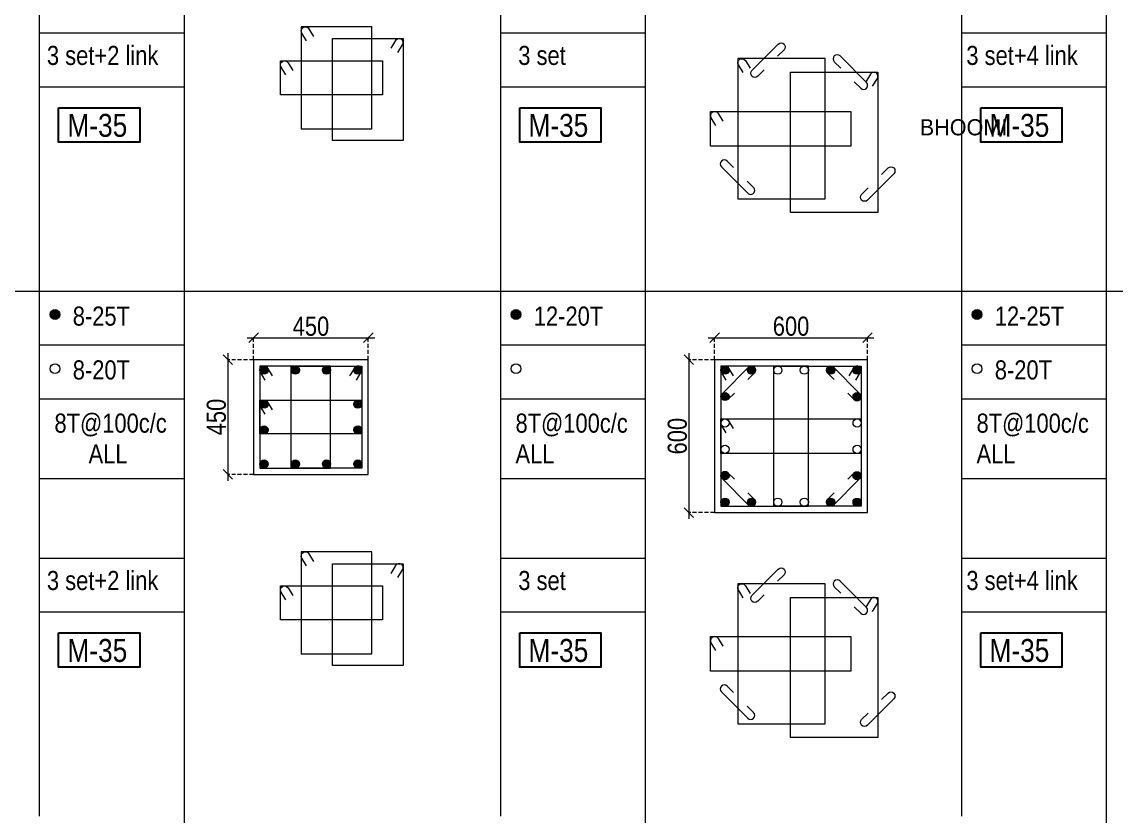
# Model space of a CAD drawing. Header units: millimetres. Extents: x 1112055 to 3390982, y -148532 to 766891.
# Drawn here: x 2244900 to 2262068, y 332750 to 345214 of the extents above; entities that cross this region are included whole.
import ezdxf
from ezdxf.enums import TextEntityAlignment as Align

# ---------------------------------------------------------------- set-up
doc = ezdxf.new("R2010")
doc.units = ezdxf.units.MM
doc.header["$PDMODE"] = 35
doc.header["$PDSIZE"] = -25
doc.linetypes.add('DASHED2', pattern=[0.375, 0.25, -0.125])
doc.linetypes.add('Hidden', pattern=[9.525, 6.35, -3.175])
for name, color, linetype, lineweight in [('B COL. SIZE DIM', 220, 'Continuous', 25), ('B COLSCH', 204, 'Continuous', 20), ('B COLUMN', 1, 'Hidden', 9), ('B STEEL', 34, 'Continuous', 15), ('B TITLE BLOCK', 250, 'Continuous', 0)]:
    doc.layers.add(name, color=color, linetype=linetype, lineweight=lineweight)
doc.layers.add('B TEXT', color=7, linetype='Continuous')
doc.styles.add('dim inside', font='romans.shx', dxfattribs={"width": 0.8, "height": 125})
doc.styles.add('SWINC', font='swissc.ttf')
doc.dimstyles.new('dim inside', dxfattribs={"dimtxt": 125, "dimasz": 100, "dimexe": 0, "dimexo": 0, "dimgap": 10, "dimtad": 0, "dimdec": 0, "dimzin": 0, "dimdsep": 46, "dimtxsty": 'dim inside', "dimblk": 'SMALL', "dimcen": 0.09, "dimadec": 0, "dimazin": 0, "dimtfac": 1, "dimtdec": 0, "dimtofl": 0, "dimtmove": 0, "dimatfit": 3, "dimfxl": 1, "dimtolj": 1, "dimtzin": 0, "dimarcsym": 2})

# ---------------------------------------------------------------- blocks, each defined once
blk = doc.blocks.new('_Oblique')
at = {"color": 0, "linetype": 'ByBlock', "lineweight": -2}
blk.add_line((-0.5, -0.5), (0.5, 0.5), dxfattribs=at)
blk = doc.blocks.new('*D852')
at = {"layer": 'B COL. SIZE DIM', "color": 250, "lineweight": 9, "ltscale": 250, "transparency": 16777216}
blk.add_line((2248435, 340258), (2250435, 340258), dxfattribs=at)
at = {"layer": 'B COL. SIZE DIM', "color": 250, "linetype": 'DASHED2', "lineweight": 9, "ltscale": 250, "transparency": 16777216}
for p, q in [((2248535, 339913), (2248535, 340258)), ((2250335, 339913), (2250335, 340258))]:
    blk.add_line(p, q, dxfattribs=at)
at = {"layer": 'Defpoints', "color": 0, "ltscale": 250, "transparency": 16777216}
for p in [(2250335, 340258), (2248535, 339913), (2250335, 339913)]:
    blk.add_point(p, dxfattribs=at)
at = {"layer": 'B COL. SIZE DIM', "color": 250, "lineweight": 9, "ltscale": 250, "transparency": 16777216, "xscale": 150, "yscale": 150, "zscale": 150, "rotation": 180}
blk.add_blockref('_Oblique', (2248535, 340258), dxfattribs=at)
at = {"layer": 'B COL. SIZE DIM', "color": 250, "lineweight": 9, "ltscale": 250, "transparency": 16777216, "xscale": 150, "yscale": 150, "zscale": 150}
blk.add_blockref('_Oblique', (2250335, 340258), dxfattribs=at)
at = {"layer": 'B COL. SIZE DIM', "color": 6, "ltscale": 250, "transparency": 16777216, "insert": (2249435, 340436), "char_height": 300, "attachment_point": 5, "style": 'SWINC'}
blk.add_mtext('\\A1;450', dxfattribs=at)
blk = doc.blocks.new('*D853')
at = {"layer": 'B COL. SIZE DIM', "color": 250, "lineweight": 9, "ltscale": 250, "transparency": 16777216}
blk.add_line((2248131, 340013), (2248131, 338013), dxfattribs=at)
at = {"layer": 'B COL. SIZE DIM', "color": 250, "linetype": 'DASHED2', "lineweight": 9, "ltscale": 250, "transparency": 16777216}
for p, q in [((2248535, 339913), (2248131, 339913)), ((2248535, 338113), (2248131, 338113))]:
    blk.add_line(p, q, dxfattribs=at)
at = {"layer": 'Defpoints', "color": 0, "ltscale": 250, "transparency": 16777216}
for p in [(2248535, 339913), (2248131, 338113), (2248535, 338113)]:
    blk.add_point(p, dxfattribs=at)
at = {"layer": 'B COL. SIZE DIM', "color": 250, "lineweight": 9, "ltscale": 250, "transparency": 16777216, "xscale": 150, "yscale": 150, "zscale": 150}
for p, rotation in [((2248131, 339913), 90), ((2248131, 338113), 270)]:
    blk.add_blockref('_Oblique', p, dxfattribs=dict(at, rotation=rotation))
at = {"layer": 'B COL. SIZE DIM', "color": 6, "ltscale": 250, "transparency": 16777216, "insert": (2247952, 339013), "char_height": 300, "attachment_point": 5, "rotation": 90, "style": 'SWINC'}
blk.add_mtext('\\A1;450', dxfattribs=at)
blk = doc.blocks.new('*D854')
at = {"layer": 'B COL. SIZE DIM', "color": 250, "lineweight": 9, "ltscale": 250, "transparency": 16777216}
blk.add_line((2255668, 340258), (2258268, 340258), dxfattribs=at)
at = {"layer": 'B COL. SIZE DIM', "color": 250, "linetype": 'DASHED2', "lineweight": 9, "ltscale": 250, "transparency": 16777216}
for p, q in [((2255768, 339913), (2255768, 340258)), ((2258168, 339913), (2258168, 340258))]:
    blk.add_line(p, q, dxfattribs=at)
at = {"layer": 'Defpoints', "color": 0, "ltscale": 250, "transparency": 16777216}
for p in [(2258168, 340258), (2255768, 339913), (2258168, 339913)]:
    blk.add_point(p, dxfattribs=at)
at = {"layer": 'B COL. SIZE DIM', "color": 250, "lineweight": 9, "ltscale": 250, "transparency": 16777216, "xscale": 150, "yscale": 150, "zscale": 150, "rotation": 180}
blk.add_blockref('_Oblique', (2255768, 340258), dxfattribs=at)
at = {"layer": 'B COL. SIZE DIM', "color": 250, "lineweight": 9, "ltscale": 250, "transparency": 16777216, "xscale": 150, "yscale": 150, "zscale": 150}
blk.add_blockref('_Oblique', (2258168, 340258), dxfattribs=at)
at = {"layer": 'B COL. SIZE DIM', "color": 6, "ltscale": 250, "transparency": 16777216, "insert": (2256968, 340437), "char_height": 300, "attachment_point": 5, "style": 'SWINC'}
blk.add_mtext('\\A1;600', dxfattribs=at)
blk = doc.blocks.new('*D855')
at = {"layer": 'B COL. SIZE DIM', "color": 250, "lineweight": 9, "ltscale": 250, "transparency": 16777216}
blk.add_line((2255364, 340013), (2255364, 337413), dxfattribs=at)
at = {"layer": 'B COL. SIZE DIM', "color": 250, "linetype": 'DASHED2', "lineweight": 9, "ltscale": 250, "transparency": 16777216}
for p, q in [((2255768, 339913), (2255364, 339913)), ((2255768, 337513), (2255364, 337513))]:
    blk.add_line(p, q, dxfattribs=at)
at = {"layer": 'Defpoints', "color": 0, "ltscale": 250, "transparency": 16777216}
for p in [(2255768, 339913), (2255364, 337513), (2255768, 337513)]:
    blk.add_point(p, dxfattribs=at)
at = {"layer": 'B COL. SIZE DIM', "color": 250, "lineweight": 9, "ltscale": 250, "transparency": 16777216, "xscale": 150, "yscale": 150, "zscale": 150}
for p, rotation in [((2255364, 339913), 90), ((2255364, 337513), 270)]:
    blk.add_blockref('_Oblique', p, dxfattribs=dict(at, rotation=rotation))
at = {"layer": 'B COL. SIZE DIM', "color": 6, "ltscale": 250, "transparency": 16777216, "insert": (2255185, 338713), "char_height": 300, "attachment_point": 5, "rotation": 90, "style": 'SWINC'}
blk.add_mtext('\\A1;600', dxfattribs=at)

msp = doc.modelspace()

# ---------------------------------------------------------------- hatches: boundary and pattern name
at = {"layer": 'B STEEL', "lineweight": 9, "ltscale": 0.5}
h = msp.add_hatch(color=34, dxfattribs=at)
edge = h.paths.add_edge_path()
edge.add_arc((2245419.4, 340621.9), 76.8, 0, 360)
h = msp.add_hatch(color=34, dxfattribs=at)
edge = h.paths.add_edge_path()
edge.add_arc((2252652.9, 340621.9), 76.8, 0, 360)
h = msp.add_hatch(color=34, dxfattribs=at)
edge = h.paths.add_edge_path()
edge.add_arc((2259886.5, 340621.9), 76.8, 0, 360)
at = {"layer": 'B STEEL'}
h = msp.add_hatch(color=34, dxfattribs=at)
edge = h.paths.add_edge_path()
edge.add_arc((2248698.6, 339748.7), 64, 0, 360)
h = msp.add_hatch(color=34, dxfattribs=at)
edge = h.paths.add_edge_path()
edge.add_arc((2249189.2, 339748.7), 64, 0, 360)
h = msp.add_hatch(color=34, dxfattribs=at)
edge = h.paths.add_edge_path()
edge.add_arc((2249679.9, 339748.7), 64, 0, 360)
at = {"layer": 'B STEEL', "lineweight": 9, "ltscale": 0.5}
h = msp.add_hatch(color=34, dxfattribs=at)
edge = h.paths.add_edge_path()
edge.add_arc((2250170.6, 339748.7), 64, 180, 540, ccw=False)
h = msp.add_hatch(color=34, dxfattribs=at)
edge = h.paths.add_edge_path()
edge.add_arc((2255932.1, 339748.7), 64, 0, 360)
h = msp.add_hatch(color=34, dxfattribs=at)
edge = h.paths.add_edge_path()
edge.add_arc((2256346.5, 339748.7), 64, 180, 540, ccw=False)
h = msp.add_hatch(color=34, dxfattribs=at)
edge = h.paths.add_edge_path()
edge.add_arc((2257589.7, 339748.7), 64, 180, 540, ccw=False)
h = msp.add_hatch(color=34, dxfattribs=at)
edge = h.paths.add_edge_path()
edge.add_arc((2258004.1, 339748.7), 64, 180, 540, ccw=False)
at = {"layer": 'B STEEL'}
h = msp.add_hatch(color=34, dxfattribs=at)
edge = h.paths.add_edge_path()
edge.add_arc((2248698.6, 339214.3), 64, 0, 360)
h = msp.add_hatch(color=34, dxfattribs=at)
edge = h.paths.add_edge_path()
edge.add_arc((2250170.6, 339214.3), 64, 0, 360)
at = {"layer": 'B STEEL', "lineweight": 9, "ltscale": 0.5}
h = msp.add_hatch(color=34, dxfattribs=at)
edge = h.paths.add_edge_path()
edge.add_arc((2255932.1, 339334.3), 64, 0, 360)
h = msp.add_hatch(color=34, dxfattribs=at)
edge = h.paths.add_edge_path()
edge.add_arc((2258004.1, 339334.3), 64, 180, 540, ccw=False)
at = {"layer": 'B STEEL'}
h = msp.add_hatch(color=34, dxfattribs=at)
edge = h.paths.add_edge_path()
edge.add_arc((2248698.6, 338811.2), 64, 0, 360)
h = msp.add_hatch(color=34, dxfattribs=at)
edge = h.paths.add_edge_path()
edge.add_arc((2250170.6, 338811.2), 64, 0, 360)
at = {"layer": 'B STEEL', "lineweight": 9, "ltscale": 0.5}
h = msp.add_hatch(color=34, dxfattribs=at)
edge = h.paths.add_edge_path()
edge.add_arc((2248698.6, 338276.8), 64, 0, 360, ccw=False)
at = {"layer": 'B STEEL'}
h = msp.add_hatch(color=34, dxfattribs=at)
edge = h.paths.add_edge_path()
edge.add_arc((2249189.2, 338276.8), 64, 0, 360)
h = msp.add_hatch(color=34, dxfattribs=at)
edge = h.paths.add_edge_path()
edge.add_arc((2249679.9, 338276.8), 64, 0, 360)
at = {"layer": 'B STEEL', "lineweight": 9, "ltscale": 0.5}
h = msp.add_hatch(color=34, dxfattribs=at)
edge = h.paths.add_edge_path()
edge.add_arc((2250170.6, 338276.8), 64, -180, 180)
h = msp.add_hatch(color=34, dxfattribs=at)
edge = h.paths.add_edge_path()
edge.add_arc((2255932.1, 338091.2), 64, 0, 360)
h = msp.add_hatch(color=34, dxfattribs=at)
edge = h.paths.add_edge_path()
edge.add_arc((2258004.1, 338091.2), 64, 180, 540, ccw=False)
h = msp.add_hatch(color=34, dxfattribs=at)
edge = h.paths.add_edge_path()
edge.add_arc((2255932.1, 337676.8), 64, 0, 360, ccw=False)
h = msp.add_hatch(color=34, dxfattribs=at)
edge = h.paths.add_edge_path()
edge.add_arc((2256346.5, 337676.8), 64, -180, 180)
h = msp.add_hatch(color=34, dxfattribs=at)
edge = h.paths.add_edge_path()
edge.add_arc((2257589.7, 337676.8), 64, -180, 180)
h = msp.add_hatch(color=34, dxfattribs=at)
edge = h.paths.add_edge_path()
edge.add_arc((2258004.1, 337676.8), 64, -180, 180)

# ---------------------------------------------------------------- linework, layer by layer
at = {"layer": 'B COLSCH', "color": 250, "lineweight": 0}
for p, q in [((2245173.1, 382189.4), (2245173.1, 332750.4)), ((2247447.5, 382189.4), (2247447.5, 323875.2)), ((2254681, 382189.4), (2254681, 323875.2)), ((2261914.6, 382189.4), (2261914.6, 323875.2)), ((2252406.7, 357469.9), (2252406.7, 332750.4)), ((2259640.2, 357469.9), (2259640.2, 332750.4)), ((2245173.1, 345040.5), (2247447.5, 345040.5)), ((2252406.7, 345040.5), (2254681, 345040.5)), ((2259640.2, 345040.5), (2261914.6, 345040.5)), ((2245173.1, 344195.5), (2247447.5, 344195.5)), ((2252406.7, 344195.5), (2254681, 344195.5)), ((2259640.2, 344195.5), (2261914.6, 344195.5)), ((2235553.4, 340990.2), (2364668.6, 340990.2)), ((2245173.1, 340145.2), (2247447.5, 340145.2)), ((2252406.7, 340145.2), (2254681, 340145.2)), ((2259640.2, 340145.2), (2261914.6, 340145.2)), ((2245173.1, 339300.2), (2247447.5, 339300.2)), ((2252406.7, 339300.2), (2254681, 339300.2)), ((2259640.2, 339300.2), (2261914.6, 339300.2)), ((2245173.1, 338050.5), (2247447.5, 338050.5)), ((2252406.7, 338050.5), (2254681, 338050.5)), ((2259640.2, 338050.5), (2261914.6, 338050.5)), ((2245173.1, 336800.7), (2247447.5, 336800.7)), ((2252406.7, 336800.7), (2254681, 336800.7)), ((2259640.2, 336800.7), (2261914.6, 336800.7)), ((2245173.1, 335955.7), (2247447.5, 335955.7)), ((2252406.7, 335955.7), (2254681, 335955.7)), ((2259640.2, 335955.7), (2261914.6, 335955.7))]:
    msp.add_line(p, q, dxfattribs=at)
at = {"layer": 'B COLUMN', "color": 1, "linetype": 'ByBlock', "lineweight": 20}
for points in [[(2248534.6, 338112.7), (2250334.6, 338112.7), (2250334.6, 339912.7), (2248534.6, 339912.7)], [(2255768.1, 337512.7), (2258168.1, 337512.7), (2258168.1, 339912.7), (2255768.1, 339912.7)]]:
    msp.add_lwpolyline(points, close=True, dxfattribs=at)
at = {"layer": 'B STEEL', "color": 34, "lineweight": 9, "ltscale": 0.5}
for points in [[(2249282.6, 343536.9), (2250392, 343536.9), (2250392, 345136.9), (2249282.6, 345136.9)], [(2250882.6, 343351.3), (2249773.3, 343351.3), (2249773.3, 344951.3), (2250882.6, 344951.3)], [(2248956.8, 344602.5), (2250556.8, 344602.5), (2250556.8, 344071.3), (2248956.8, 344071.3)], [(2256132.1, 342437), (2257503.3, 342437), (2257503.3, 344637), (2256132.1, 344637)], [(2258332.1, 342222.4), (2256960.9, 342222.4), (2256960.9, 344422.4), (2258332.1, 344422.4)], [(2255706.2, 343808.2), (2257906.2, 343808.2), (2257906.2, 343265.8), (2255706.2, 343265.8)], [(2248634.6, 338212.7), (2249743.9, 338212.7), (2249743.9, 339812.7), (2248634.6, 339812.7)], [(2250234.6, 338212.7), (2249125.2, 338212.7), (2249125.2, 339812.7), (2250234.6, 339812.7)], [(2255868.1, 337612.7), (2257239.3, 337612.7), (2257239.3, 339812.7), (2255868.1, 339812.7)], [(2258068.1, 337612.7), (2256696.9, 337612.7), (2256696.9, 339812.7), (2258068.1, 339812.7)], [(2248634.6, 339278.3), (2250234.6, 339278.3), (2250234.6, 338747.1), (2248634.6, 338747.1)], [(2255868.1, 338984), (2258068.1, 338984), (2258068.1, 338441.5), (2255868.1, 338441.5)], [(2249282.6, 335297), (2250392, 335297), (2250392, 336897), (2249282.6, 336897)], [(2250882.6, 335111.4), (2249773.3, 335111.4), (2249773.3, 336711.4), (2250882.6, 336711.4)], [(2248956.8, 336362.6), (2250556.8, 336362.6), (2250556.8, 335831.4), (2248956.8, 335831.4)], [(2256132.1, 334197.2), (2257503.3, 334197.2), (2257503.3, 336397.2), (2256132.1, 336397.2)], [(2258332.1, 333982.6), (2256960.9, 333982.6), (2256960.9, 336182.6), (2258332.1, 336182.6)], [(2255706.2, 335568.4), (2257906.2, 335568.4), (2257906.2, 335025.9), (2255706.2, 335025.9)]]:
    msp.add_lwpolyline(points, close=True, dxfattribs=at)
for points in [[(2249366.9, 344917.8), (2249292.1, 345039.3, -1), (2249401.2, 345106.4), (2249475.9, 344984.9)], [(2250798.4, 344732.2), (2250873.1, 344853.7, 1), (2250764.1, 344920.8), (2250689.3, 344799.3)], [(2256545.2, 344462.4), (2256444.3, 344361.6, -1), (2256353.8, 344452.1), (2256768.2, 344866.5, -1), (2256858.7, 344776), (2256757.9, 344675.1)], [(2249041, 344383.4), (2248966.3, 344504.9, -1), (2249075.3, 344572), (2249150.1, 344450.5)], [(2256216.4, 344417.9), (2256141.6, 344539.4, -1), (2256250.7, 344606.5), (2256325.4, 344485.1)], [(2257959.8, 344274.9), (2258060.7, 344174.1, 1), (2258151.2, 344264.6), (2257736.8, 344679, 1), (2257646.3, 344588.4), (2257747.2, 344487.6)], [(2258247.8, 344203.4), (2258322.6, 344324.8, 1), (2258213.6, 344392), (2258138.8, 344270.5)], [(2255790.4, 343589.2), (2255715.7, 343710.6, -1), (2255824.7, 343777.8), (2255899.5, 343656.3)], [(2256066.1, 342928.8), (2255965.2, 343029.6, 1), (2255874.7, 342939.1), (2256289.1, 342524.7, 1), (2256379.6, 342615.3), (2256278.7, 342716.1)], [(2258388.4, 342820.9), (2258489.2, 342921.7, -1), (2258579.8, 342831.2), (2258165.4, 342416.8, -1), (2258074.8, 342507.3), (2258175.7, 342608.2)], [(2248718.8, 339593.7), (2248644.1, 339715.2, -1), (2248753.1, 339782.3), (2248827.9, 339660.8)], [(2250150.3, 339593.7), (2250225.1, 339715.2, 1), (2250116, 339782.3), (2250041.3, 339660.8)], [(2255952.4, 339593.7), (2255877.6, 339715.2, -1), (2255986.7, 339782.3), (2256061.4, 339660.8)], [(2256078.3, 339389.9), (2255977.4, 339289.1, -1), (2255886.9, 339379.6), (2256301.3, 339794, -1), (2256391.8, 339703.5), (2256290.9, 339602.6)], [(2257858, 339389.9), (2257958.8, 339289.1, 1), (2258049.4, 339379.6), (2257635, 339794, 1), (2257544.4, 339703.5), (2257645.3, 339602.6)], [(2257983.9, 339593.7), (2258058.6, 339715.2, 1), (2257949.6, 339782.3), (2257874.8, 339660.8)], [(2248718.8, 339059.3), (2248644.1, 339180.8, -1), (2248753.1, 339247.9), (2248827.9, 339126.4)], [(2255952.4, 338764.9), (2255877.6, 338886.4, -1), (2255986.7, 338953.5), (2256061.4, 338832)], [(2256078.3, 338035.6), (2255977.4, 338136.4, 1), (2255886.9, 338045.9), (2256301.3, 337631.5, 1), (2256391.8, 337722), (2256290.9, 337822.9)], [(2257858, 338035.6), (2257958.8, 338136.4, -1), (2258049.4, 338045.9), (2257635, 337631.5, -1), (2257544.4, 337722), (2257645.3, 337822.9)], [(2249366.9, 336678), (2249292.1, 336799.5, -1), (2249401.2, 336866.6), (2249475.9, 336745.1)], [(2250798.4, 336492.4), (2250873.1, 336613.8, 1), (2250764.1, 336681), (2250689.3, 336559.5)], [(2256545.2, 336222.6), (2256444.3, 336121.7, -1), (2256353.8, 336212.3), (2256768.2, 336626.7, -1), (2256858.7, 336536.1), (2256757.9, 336435.2)], [(2249041, 336143.6), (2248966.3, 336265.1, -1), (2249075.3, 336332.2), (2249150.1, 336210.7)], [(2256216.4, 336178.1), (2256141.6, 336299.6, -1), (2256250.7, 336366.7), (2256325.4, 336245.2)], [(2257959.8, 336035.1), (2258060.7, 335934.2, 1), (2258151.2, 336024.7), (2257736.8, 336439.1, 1), (2257646.3, 336348.6), (2257747.2, 336247.7)], [(2258247.8, 335963.5), (2258322.6, 336085, 1), (2258213.6, 336152.1), (2258138.8, 336030.6)], [(2255790.4, 335349.3), (2255715.7, 335470.8, -1), (2255824.7, 335537.9), (2255899.5, 335416.4)], [(2256066.1, 334688.9), (2255965.2, 334789.8, 1), (2255874.7, 334699.3), (2256289.1, 334284.9, 1), (2256379.6, 334375.4), (2256278.7, 334476.3)], [(2258388.4, 334581), (2258489.2, 334681.9, -1), (2258579.8, 334591.4), (2258165.4, 334177, -1), (2258074.8, 334267.5), (2258175.7, 334368.4)]]:
    msp.add_lwpolyline(points, format="xyb", dxfattribs=at)
for centre, radius in [((2245419.4, 340621.9), 76.8), ((2252652.9, 340621.9), 76.8), ((2259886.5, 340621.9), 76.8), ((2245419.4, 339771.6), 76.8), ((2248698.6, 339748.7), 64), ((2249189.2, 339748.7), 64), ((2249679.9, 339748.7), 64), ((2250170.6, 339748.7), 64), ((2252652.9, 339771.6), 76.8), ((2255932.1, 339748.7), 64), ((2256346.5, 339748.7), 64), ((2256760.9, 339748.7), 64), ((2257175.3, 339748.7), 64), ((2257589.7, 339748.7), 64), ((2258004.1, 339748.7), 64), ((2259886.5, 339771.6), 76.8), ((2248698.6, 339214.3), 64), ((2250170.6, 339214.3), 64), ((2255932.1, 339334.3), 64), ((2258004.1, 339334.3), 64), ((2255932.1, 338919.9), 64), ((2258004.1, 338919.9), 64), ((2248698.6, 338811.2), 64), ((2250170.6, 338811.2), 64), ((2255932.1, 338505.5), 64), ((2258004.1, 338505.5), 64), ((2248698.6, 338276.8), 64), ((2249189.2, 338276.8), 64), ((2249679.9, 338276.8), 64), ((2250170.6, 338276.8), 64), ((2255932.1, 338091.2), 64), ((2258004.1, 338091.2), 64), ((2255932.1, 337676.8), 64), ((2256346.5, 337676.8), 64), ((2256760.9, 337676.8), 64), ((2257175.3, 337676.8), 64), ((2257589.7, 337676.8), 64), ((2258004.1, 337676.8), 64)]:
    msp.add_circle(centre, radius, dxfattribs=at)
at = {"layer": 'B TEXT', "color": 1}
for points in [[(2245476.8, 343866.5), (2246751.4, 343866.5), (2246751.4, 343328.5), (2245476.8, 343328.5)], [(2252710.3, 343866.5), (2253984.9, 343866.5), (2253984.9, 343328.5), (2252710.3, 343328.5)], [(2259943.9, 343866.5), (2261218.5, 343866.5), (2261218.5, 343328.5), (2259943.9, 343328.5)], [(2245476.8, 335626.7), (2246751.4, 335626.7), (2246751.4, 335088.7), (2245476.8, 335088.7)], [(2252710.3, 335626.7), (2253984.9, 335626.7), (2253984.9, 335088.7), (2252710.3, 335088.7)], [(2259943.9, 335626.7), (2261218.5, 335626.7), (2261218.5, 335088.7), (2259943.9, 335088.7)]]:
    msp.add_lwpolyline(points, close=True, dxfattribs=at)

# ---------------------------------------------------------------- texts
at = {"layer": 'B TEXT', "style": 'SWINC'}
for s, p in [('3 set+2 link', (2245292.6, 344538)), ('3 set', (2252688.3, 344538)), ('3 set+4 link', (2259718.4, 344538)), ('8-25T', (2245697.9, 340447.3)), ('12-20T', (2252931.5, 340447.3)), ('12-25T', (2260165, 340447.3)), ('8-20T', (2245697.9, 339602.3)), ('8-20T', (2260165, 339602.3)), ('8T@100c/c', (2245411, 338767.5)), ('8T@100c/c', (2252644.5, 338767.5)), ('8T@100c/c', (2259878.1, 338767.5)), ('ALL', (2245945.7, 338285.7)), ('ALL', (2252644.5, 338285.7)), ('ALL', (2259878.1, 338285.7)), ('3 set+2 link', (2245292.6, 336298.2)), ('3 set', (2252688.3, 336298.2)), ('3 set+4 link', (2259718.4, 336298.2))]:
    msp.add_text(s, height=300, dxfattribs=at).set_placement(p)
at = {"layer": 'B TEXT', "color": 1, "style": 'SWINC'}
for p in [(2245614.1, 343302), (2252847.7, 343302), (2260081.2, 343302), (2245614.1, 335062.1), (2252847.7, 335062.1), (2260081.2, 335062.1)]:
    msp.add_text('M-35', height=360, dxfattribs=at).set_placement(p, align=Align.BOTTOM_LEFT)
at = {"layer": 'B TITLE BLOCK', "color": 251, "insert": (2590169.2, 343686.7), "char_height": 253.313, "attachment_point": 2, "style": 'SWINC'}
msp.add_mtext_dynamic_manual_height_columns('\\pxsm1,qj;{\\fBankGothic Lt BT|b0|i0|c0|p34;BHOOMI\\P\\ps*,q*;\\fGost|b0|i0|c0|p2;\\H0.8x;- CONSULTANTS -\\C1; }', width=662363.048, gutter_width=0, heights=[93168.9], dxfattribs=at)

# ---------------------------------------------------------------- dimensions: what is measured, and where the dimension line sits
at = {"layer": 'B COL. SIZE DIM', "color": 250, "ltscale": 250}
for base, p1, p2, picture, middle in [((2250334.6, 340257.7), (2248534.6, 339912.7), (2250334.6, 339912.7), '*D852', (2249434.6, 340436.5)), ((2258168.1, 340257.7), (2255768.1, 339912.7), (2258168.1, 339912.7), '*D854', (2256968.1, 340436.7))]:
    dim = msp.add_linear_dim(base=base, p1=p1, p2=p2, dimstyle='dim inside', override={"dimtxt": 300, "dimasz": 150, "dimgap": 25, "dimtad": 3, "dimlfac": 0.25, "dimtxsty": 'SWINC', "dimblk1": 'Oblique', "dimblk2": 'Oblique', "dimsah": 1, "dimdle": 100, "dimclrd": 250, "dimclre": 250, "dimclrt": 6, "dimfxl": 1000, "dimlwd": 9, "dimlwe": 9}, dxfattribs=at)
    dim.commit()
    dim.dimension.update_dxf_attribs({"geometry": picture, "text_midpoint": middle})
for base, p1, p2, picture, middle in [((2248130.7, 338112.7), (2248534.6, 339912.7), (2248534.6, 338112.7), '*D853', (2247951.9, 339012.7)), ((2255364.2, 337512.7), (2255768.1, 339912.7), (2255768.1, 337512.7), '*D855', (2255185.2, 338712.7))]:
    dim = msp.add_linear_dim(base=base, p1=p1, p2=p2, angle=90, dimstyle='dim inside', override={"dimtxt": 300, "dimasz": 150, "dimgap": 25, "dimtad": 3, "dimlfac": 0.25, "dimtxsty": 'SWINC', "dimblk1": 'Oblique', "dimblk2": 'Oblique', "dimsah": 1, "dimdle": 100, "dimclrd": 250, "dimclre": 250, "dimclrt": 6, "dimfxl": 1000, "dimlwd": 9, "dimlwe": 9}, dxfattribs=at)
    dim.commit()
    dim.dimension.update_dxf_attribs({"geometry": picture, "text_midpoint": middle})

doc.saveas('drawing.dxf')
